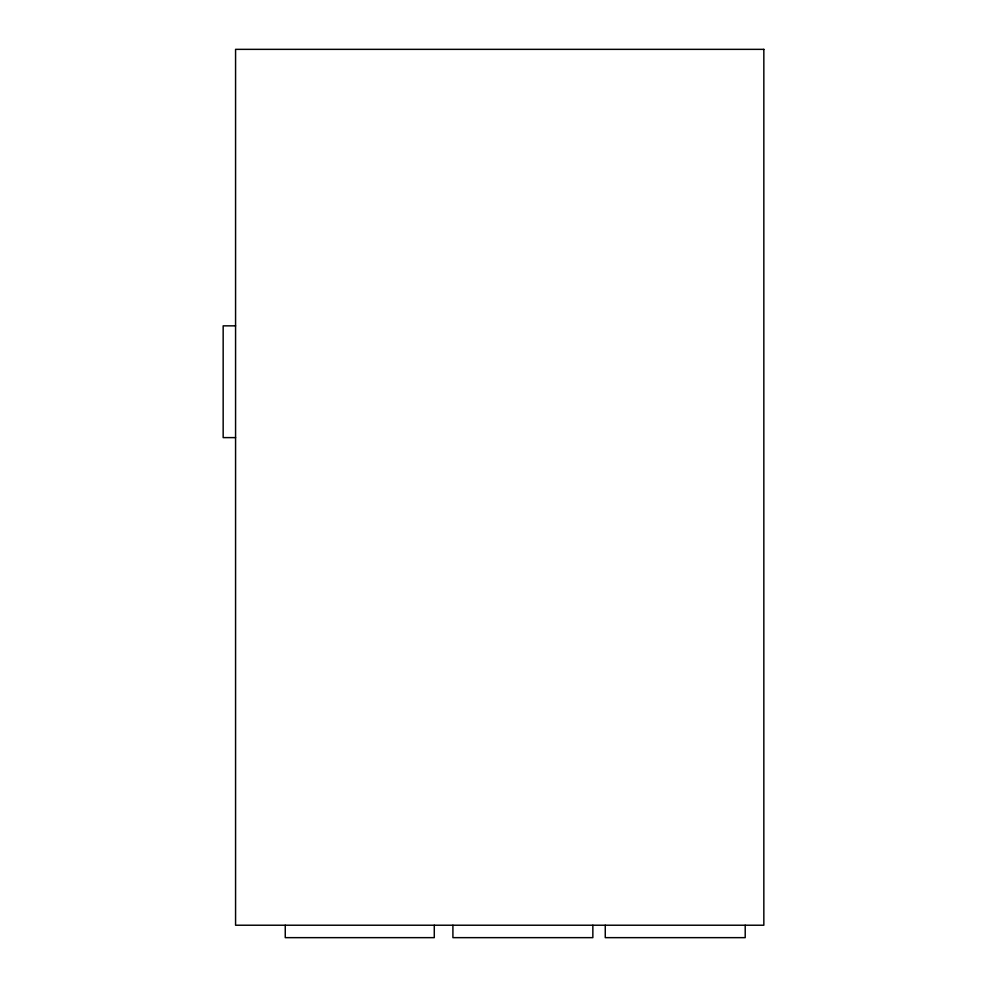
<?xml version="1.0" encoding="UTF-8"?>
<svg xmlns="http://www.w3.org/2000/svg" width="987" height="987" viewBox="0 0 987 987"><rect width="100%" height="100%" fill="white"/><g stroke="black" fill="none" stroke-linecap="round" stroke-linejoin="round"><path stroke-width="1.48" d="M235.572 325.846L223.161 325.846L223.161 437.611L235.572 437.611M745.21 925.226L745.21 937.65L605.265 937.65L605.265 925.226M592.854 925.226L592.854 937.65L452.91 937.65L452.91 925.226M434.28 925.226L434.28 937.65L285.255 937.65L285.255 925.226M763.839 49.35L235.572 49.35L235.572 925.226L763.839 925.226L763.839 49.35"/></g></svg>
